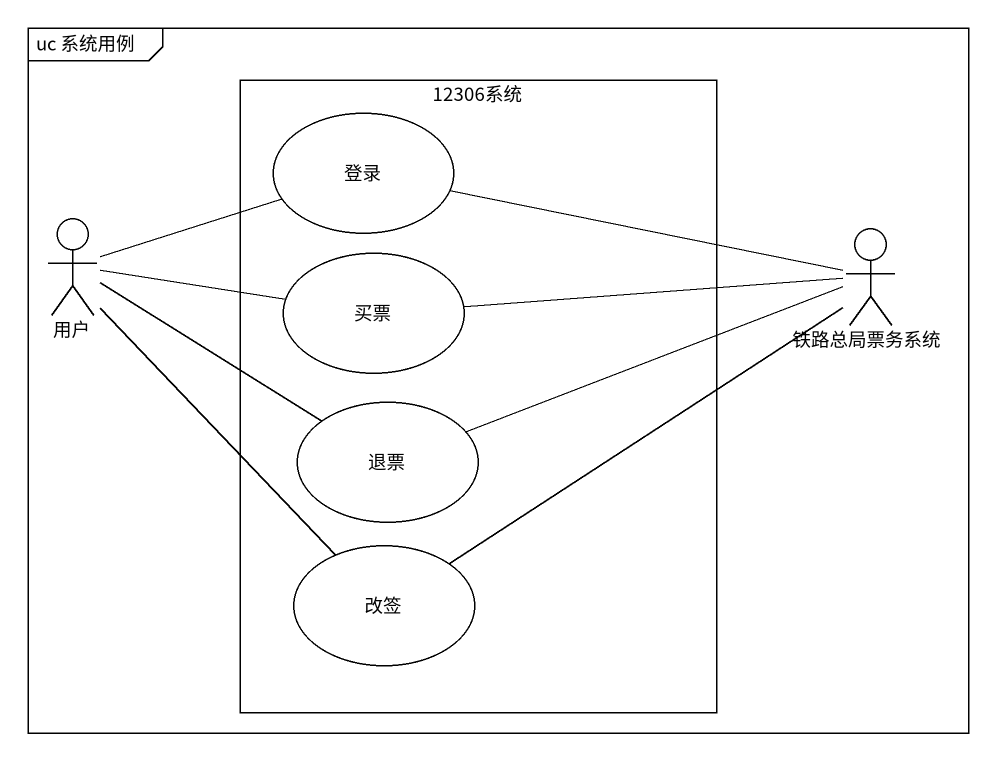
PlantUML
@startuml
mainframe uc 系统用例
rectangle "12306系统" as r12306系统 {
  usecase 登录
  usecase 买票
  usecase 退票
  usecase 改签
}
actor 用户
actor 铁路总局票务系统
登录 -right- 铁路总局票务系统
用户 -right- 登录
用户 -right- 买票
用户 -right- 退票
用户 -- 改签
买票 -right- 铁路总局票务系统
退票 -right- 铁路总局票务系统
改签 -up- 铁路总局票务系统
@enduml
